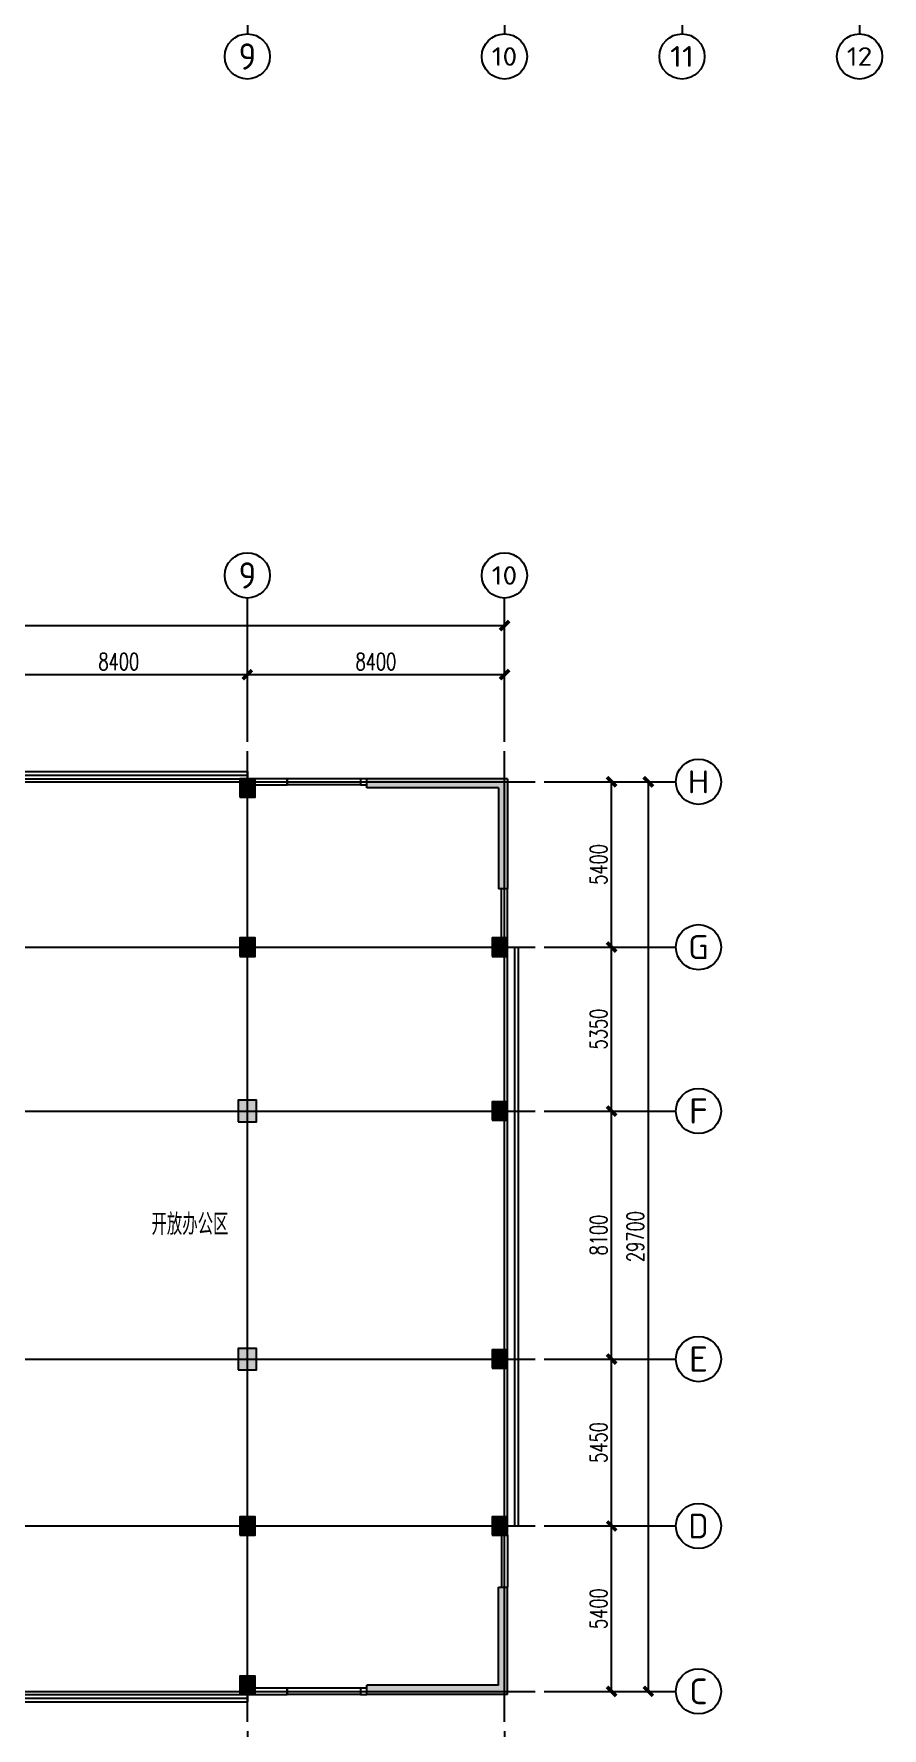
# Model space of a CAD drawing. Extents: x -1 to 1050000, y -900000 to 0.
# Drawn here: x 278216 to 305929, y -330769 to -275447 of the extents above; entities that cross this region are included whole.
import ezdxf
from ezdxf.enums import TextEntityAlignment as Align

# ---------------------------------------------------------------- set-up
doc = ezdxf.new("R2010")
doc.units = 0
doc.header["$LTSCALE"] = 1000
doc.header["$MEASUREMENT"] = 0
for name, color, linetype in [('AXIS', 3, 'Continuous'), ('AXIS_TEXT', 7, 'Continuous'), ('COLUMN', 9, 'Continuous'), ('CURTWALL', 4, 'Continuous'), ('PUB_HATCH', 8, 'Continuous'), ('Text', 7, 'Continuous'), ('WALL', 9, 'Continuous'), ('WINDOW', 4, 'Continuous')]:
    doc.layers.add(name, color=color, linetype=linetype)
doc.layers.add('DOTE', color=1, linetype='Continuous', plot=False)
doc.styles.add('_TCH_AXIS', font='tssdeng.shx', dxfattribs={"bigfont": 'GBCBIG.shx'})
doc.styles.add('_TCH_DIM_T3', font='SIMPLEX', dxfattribs={"width": 0.705882, "bigfont": 'GBCBIG'})
doc.styles.add('COMPLEX', font='COMPLEX')
doc.styles.get("Standard").update_dxf_attribs({"font": 'gbenor.shx', "bigfont": 'gbcbig.shx'})
doc.dimstyles.new('_TCH_ARCH&&100', dxfattribs={"dimtxt": 297.5, "dimasz": 100, "dimexe": 250, "dimexo": 300, "dimgap": 126.25, "dimtad": 1, "dimdec": 0, "dimzin": 0, "dimdsep": 46, "dimtxsty": '_TCH_DIM_T3', "dimblk": 'ARCHTICK', "dimcen": 0.09, "dimclrt": 7, "dimazin": 2, "dimtfac": 1, "dimtdec": 0, "dimtix": 1, "dimtmove": 2, "dimatfit": 3, "dimfxl": 1, "dimtolj": 1, "dimtzin": 0, "dimarcsym": 0})

# ---------------------------------------------------------------- blocks, each defined once
blk = doc.blocks.new('_AXISO')
blk.add_circle((0, 0), 0.5)
at = {"layer": 'AXIS_TEXT', "style": 'COMPLEX', "width": 1.041667}
blk.add_attdef('A', text='', height=0.56, dxfattribs=at).set_placement((-0.25, -0.28), (0.25, -0.28), align=Align.FIT)
blk = doc.blocks.new('_ArchTick')
at = {"color": 0, "linetype": 'ByBlock', "const_width": 0.4}
blk.add_lwpolyline([(-0.5, -0.5), (0.5, 0.5)], dxfattribs=at)
blk = doc.blocks.new('*D283')
at = {"layer": 'AXIS', "color": 0, "lineweight": -2, "transparency": 16777216}
for p, q in [((276791, -330869), (276791, -333319)), ((285191, -330869), (285191, -333319)), ((276791, -333069), (285191, -333069))]:
    blk.add_line(p, q, dxfattribs=at)
at = {"layer": 'Defpoints', "color": 0, "transparency": 16777216}
for p in [(276791, -330569), (285191, -330569), (285191, -333069)]:
    blk.add_point(p, dxfattribs=at)
at = {"layer": 'AXIS', "color": 0, "lineweight": -2, "transparency": 16777216, "xscale": 300, "yscale": 300, "zscale": 300, "rotation": 180}
blk.add_blockref('_ArchTick', (276791, -333069), dxfattribs=at)
at = {"layer": 'AXIS', "color": 0, "lineweight": -2, "transparency": 16777216, "xscale": 300, "yscale": 300, "zscale": 300}
blk.add_blockref('_ArchTick', (285191, -333069), dxfattribs=at)
at = {"layer": 'AXIS', "color": 7, "transparency": 16777216, "insert": (280991, -332644), "char_height": 550, "attachment_point": 5, "style": '_TCH_DIM_T3'}
blk.add_mtext('\\A1;8400', dxfattribs=at)
blk = doc.blocks.new('*D284')
at = {"layer": 'AXIS', "color": 0, "lineweight": -2, "transparency": 16777216}
for p, q in [((285191, -330869), (285191, -333319)), ((293591, -330869), (293591, -333319)), ((285191, -333069), (293591, -333069))]:
    blk.add_line(p, q, dxfattribs=at)
at = {"layer": 'Defpoints', "color": 0, "transparency": 16777216}
for p in [(285191, -330569), (293591, -330569), (293591, -333069)]:
    blk.add_point(p, dxfattribs=at)
at = {"layer": 'AXIS', "color": 0, "lineweight": -2, "transparency": 16777216, "xscale": 300, "yscale": 300, "zscale": 300, "rotation": 180}
blk.add_blockref('_ArchTick', (285191, -333069), dxfattribs=at)
at = {"layer": 'AXIS', "color": 0, "lineweight": -2, "transparency": 16777216, "xscale": 300, "yscale": 300, "zscale": 300}
blk.add_blockref('_ArchTick', (293591, -333069), dxfattribs=at)
at = {"layer": 'AXIS', "color": 7, "transparency": 16777216, "insert": (289391, -332644), "char_height": 550, "attachment_point": 5, "style": '_TCH_DIM_T3'}
blk.add_mtext('\\A1;8400', dxfattribs=at)
blk = doc.blocks.new('*D286')
at = {"layer": 'AXIS', "color": 0, "lineweight": -2, "transparency": 16777216}
for p, q in [((294891, -324169), (297341, -324169)), ((297091, -329569), (297091, -324169)), ((294891, -329569), (297341, -329569))]:
    blk.add_line(p, q, dxfattribs=at)
at = {"layer": 'Defpoints', "color": 0, "transparency": 16777216}
for p in [(294591, -324169), (297091, -324169), (294591, -329569)]:
    blk.add_point(p, dxfattribs=at)
at = {"layer": 'AXIS', "color": 0, "lineweight": -2, "transparency": 16777216, "xscale": 300, "yscale": 300, "zscale": 300}
for p, rotation in [((297091, -324169), 90), ((297091, -329569), 270)]:
    blk.add_blockref('_ArchTick', p, dxfattribs=dict(at, rotation=rotation))
at = {"layer": 'AXIS', "color": 7, "transparency": 16777216, "insert": (296666, -326869), "char_height": 550, "attachment_point": 5, "rotation": 90, "style": '_TCH_DIM_T3'}
blk.add_mtext('\\A1;5400', dxfattribs=at)
blk = doc.blocks.new('*D287')
at = {"layer": 'AXIS', "color": 0, "lineweight": -2, "transparency": 16777216}
for p, q in [((294891, -318719), (297341, -318719)), ((297091, -324169), (297091, -318719)), ((294891, -324169), (297341, -324169))]:
    blk.add_line(p, q, dxfattribs=at)
at = {"layer": 'Defpoints', "color": 0, "transparency": 16777216}
for p in [(294591, -318719), (297091, -318719), (294591, -324169)]:
    blk.add_point(p, dxfattribs=at)
at = {"layer": 'AXIS', "color": 0, "lineweight": -2, "transparency": 16777216, "xscale": 300, "yscale": 300, "zscale": 300}
for p, rotation in [((297091, -318719), 90), ((297091, -324169), 270)]:
    blk.add_blockref('_ArchTick', p, dxfattribs=dict(at, rotation=rotation))
at = {"layer": 'AXIS', "color": 7, "transparency": 16777216, "insert": (296666, -321444), "char_height": 550, "attachment_point": 5, "rotation": 90, "style": '_TCH_DIM_T3'}
blk.add_mtext('\\A1;5450', dxfattribs=at)
blk = doc.blocks.new('*D288')
at = {"layer": 'AXIS', "color": 0, "lineweight": -2, "transparency": 16777216}
for p, q in [((294891, -310619), (297341, -310619)), ((297091, -318719), (297091, -310619)), ((294891, -318719), (297341, -318719))]:
    blk.add_line(p, q, dxfattribs=at)
at = {"layer": 'Defpoints', "color": 0, "transparency": 16777216}
for p in [(294591, -310619), (297091, -310619), (294591, -318719)]:
    blk.add_point(p, dxfattribs=at)
at = {"layer": 'AXIS', "color": 0, "lineweight": -2, "transparency": 16777216, "xscale": 300, "yscale": 300, "zscale": 300}
for p, rotation in [((297091, -310619), 90), ((297091, -318719), 270)]:
    blk.add_blockref('_ArchTick', p, dxfattribs=dict(at, rotation=rotation))
at = {"layer": 'AXIS', "color": 7, "transparency": 16777216, "insert": (296666, -314669), "char_height": 550, "attachment_point": 5, "rotation": 90, "style": '_TCH_DIM_T3'}
blk.add_mtext('\\A1;8100', dxfattribs=at)
blk = doc.blocks.new('*D289')
at = {"layer": 'AXIS', "color": 0, "lineweight": -2, "transparency": 16777216}
for p, q in [((294891, -305269), (297341, -305269)), ((297091, -310619), (297091, -305269)), ((294891, -310619), (297341, -310619))]:
    blk.add_line(p, q, dxfattribs=at)
at = {"layer": 'Defpoints', "color": 0, "transparency": 16777216}
for p in [(294591, -305269), (297091, -305269), (294591, -310619)]:
    blk.add_point(p, dxfattribs=at)
at = {"layer": 'AXIS', "color": 0, "lineweight": -2, "transparency": 16777216, "xscale": 300, "yscale": 300, "zscale": 300}
for p, rotation in [((297091, -305269), 90), ((297091, -310619), 270)]:
    blk.add_blockref('_ArchTick', p, dxfattribs=dict(at, rotation=rotation))
at = {"layer": 'AXIS', "color": 7, "transparency": 16777216, "insert": (296666, -307944), "char_height": 550, "attachment_point": 5, "rotation": 90, "style": '_TCH_DIM_T3'}
blk.add_mtext('\\A1;5350', dxfattribs=at)
blk = doc.blocks.new('*D290')
at = {"layer": 'AXIS', "color": 0, "lineweight": -2, "transparency": 16777216}
for p, q in [((294891, -299869), (297341, -299869)), ((297091, -305269), (297091, -299869)), ((294891, -305269), (297341, -305269))]:
    blk.add_line(p, q, dxfattribs=at)
at = {"layer": 'Defpoints', "color": 0, "transparency": 16777216}
for p in [(294591, -299869), (297091, -299869), (294591, -305269)]:
    blk.add_point(p, dxfattribs=at)
at = {"layer": 'AXIS', "color": 0, "lineweight": -2, "transparency": 16777216, "xscale": 300, "yscale": 300, "zscale": 300}
for p, rotation in [((297091, -299869), 90), ((297091, -305269), 270)]:
    blk.add_blockref('_ArchTick', p, dxfattribs=dict(at, rotation=rotation))
at = {"layer": 'AXIS', "color": 7, "transparency": 16777216, "insert": (296666, -302569), "char_height": 550, "attachment_point": 5, "rotation": 90, "style": '_TCH_DIM_T3'}
blk.add_mtext('\\A1;5400', dxfattribs=at)
blk = doc.blocks.new('*D291')
at = {"layer": 'AXIS', "color": 0, "lineweight": -2, "transparency": 16777216}
for p, q in [((295291, -299869), (298541, -299869)), ((298291, -329569), (298291, -299869)), ((295291, -329569), (298541, -329569))]:
    blk.add_line(p, q, dxfattribs=at)
at = {"layer": 'Defpoints', "color": 0, "transparency": 16777216}
for p in [(294991, -299869), (298291, -299869), (294991, -329569)]:
    blk.add_point(p, dxfattribs=at)
at = {"layer": 'AXIS', "color": 0, "lineweight": -2, "transparency": 16777216, "xscale": 300, "yscale": 300, "zscale": 300}
for p, rotation in [((298291, -299869), 90), ((298291, -329569), 270)]:
    blk.add_blockref('_ArchTick', p, dxfattribs=dict(at, rotation=rotation))
at = {"layer": 'AXIS', "color": 7, "transparency": 16777216, "insert": (297866, -314719), "char_height": 550, "attachment_point": 5, "rotation": 90, "style": '_TCH_DIM_T3'}
blk.add_mtext('\\A1;29700', dxfattribs=at)
blk = doc.blocks.new('*D297')
at = {"layer": 'AXIS', "color": 0, "lineweight": -2, "transparency": 16777216}
for p, q in [((276791, -298569), (276791, -296119)), ((276791, -296369), (285191, -296369)), ((285191, -298569), (285191, -296119))]:
    blk.add_line(p, q, dxfattribs=at)
at = {"layer": 'Defpoints', "color": 0, "transparency": 16777216}
for p in [(285191, -296369), (276791, -298869), (285191, -298869)]:
    blk.add_point(p, dxfattribs=at)
at = {"layer": 'AXIS', "color": 0, "lineweight": -2, "transparency": 16777216, "xscale": 300, "yscale": 300, "zscale": 300, "rotation": 180}
blk.add_blockref('_ArchTick', (276791, -296369), dxfattribs=at)
at = {"layer": 'AXIS', "color": 0, "lineweight": -2, "transparency": 16777216, "xscale": 300, "yscale": 300, "zscale": 300}
blk.add_blockref('_ArchTick', (285191, -296369), dxfattribs=at)
at = {"layer": 'AXIS', "color": 7, "transparency": 16777216, "insert": (280991, -295944), "char_height": 550, "attachment_point": 5, "style": '_TCH_DIM_T3'}
blk.add_mtext('\\A1;8400', dxfattribs=at)
blk = doc.blocks.new('*D298')
at = {"layer": 'AXIS', "color": 0, "lineweight": -2, "transparency": 16777216}
for p, q in [((285191, -298569), (285191, -296119)), ((285191, -296369), (293591, -296369)), ((293591, -298569), (293591, -296119))]:
    blk.add_line(p, q, dxfattribs=at)
at = {"layer": 'Defpoints', "color": 0, "transparency": 16777216}
for p in [(293591, -296369), (285191, -298869), (293591, -298869)]:
    blk.add_point(p, dxfattribs=at)
at = {"layer": 'AXIS', "color": 0, "lineweight": -2, "transparency": 16777216, "xscale": 300, "yscale": 300, "zscale": 300, "rotation": 180}
blk.add_blockref('_ArchTick', (285191, -296369), dxfattribs=at)
at = {"layer": 'AXIS', "color": 0, "lineweight": -2, "transparency": 16777216, "xscale": 300, "yscale": 300, "zscale": 300}
blk.add_blockref('_ArchTick', (293591, -296369), dxfattribs=at)
at = {"layer": 'AXIS', "color": 7, "transparency": 16777216, "insert": (289391, -295944), "char_height": 550, "attachment_point": 5, "style": '_TCH_DIM_T3'}
blk.add_mtext('\\A1;8400', dxfattribs=at)
blk = doc.blocks.new('*D265')
at = {"layer": 'AXIS', "color": 0, "lineweight": -2, "transparency": 16777216}
for p, q in [((244291, -297769), (244291, -294519)), ((244291, -294769), (293591, -294769)), ((293591, -297769), (293591, -294519))]:
    blk.add_line(p, q, dxfattribs=at)
at = {"layer": 'Defpoints', "color": 0, "transparency": 16777216}
for p in [(293591, -294769), (244291, -298069), (293591, -298069)]:
    blk.add_point(p, dxfattribs=at)
at = {"layer": 'AXIS', "color": 0, "lineweight": -2, "transparency": 16777216, "xscale": 300, "yscale": 300, "zscale": 300, "rotation": 180}
blk.add_blockref('_ArchTick', (244291, -294769), dxfattribs=at)
at = {"layer": 'AXIS', "color": 0, "lineweight": -2, "transparency": 16777216, "xscale": 300, "yscale": 300, "zscale": 300}
blk.add_blockref('_ArchTick', (293591, -294769), dxfattribs=at)
at = {"layer": 'AXIS', "color": 7, "transparency": 16777216, "insert": (268941, -294344), "char_height": 550, "attachment_point": 5, "style": '_TCH_DIM_T3'}
blk.add_mtext('\\A1;49300', dxfattribs=at)
blk = doc.blocks.new('_FZH')
blk.add_lwpolyline([(-0.5, -0.5), (0.5, -0.5), (0.5, 0.5), (-0.5, 0.5)], close=True)
at = {"layer": 'PUB_HATCH'}
blk.add_solid([(-0.5, -0.5), (0.5, -0.5), (-0.5, 0.5), (0.5, 0.5)], dxfattribs=at)
blk = doc.blocks.new('$WINLIB2D$00000002')
at = {"color": 0}
for points in [[(-0.5, 0.5), (0.5, 0.5)], [(-0.5, 0.5), (-0.5, -0.5)], [(0.5, 0.5), (0.5, -0.5)], [(0.5, 0), (-0.5, 0)], [(-0.5, -0.5), (0.5, -0.5)]]:
    blk.add_lwpolyline(points, dxfattribs=at)

msp = doc.modelspace()

# ---------------------------------------------------------------- hatches: boundary and pattern name
at = {"layer": 'PUB_HATCH'}
for points in [[(293390.6, -300068.75), (293690.6, -299768.75), (289090.6, -299768.75), (289090.6, -300068.75)], [(293690.6, -299768.75), (293390.6, -300068.75), (293390.6, -303368.75), (293690.6, -303368.75)], [(293390.6, -329368.75), (293690.6, -329668.75), (293690.6, -326168.75), (293390.6, -326168.75)], [(293690.6, -329668.75), (293390.6, -329368.75), (289090.6, -329368.75), (289090.6, -329668.75)]]:
    msp.add_hatch(color=256, dxfattribs=at).paths.add_polyline_path(points)

# ---------------------------------------------------------------- linework, layer by layer
at = {"layer": 'AXIS'}
for p, q in [((285190.6, -271447.09), (285190.6, -275447.09)), ((293590.6, -271447.09), (293590.6, -275447.09)), ((299390.6, -271447.09), (299390.6, -275447.09)), ((305190.6, -271447.09), (305190.6, -275447.09)), ((285190.6, -297868.75), (285190.6, -293868.75)), ((293590.6, -297868.75), (293590.6, -293868.75)), ((295190.6, -299868.75), (299190.6, -299868.75)), ((295190.6, -305268.75), (299190.6, -305268.75)), ((295190.6, -310618.75), (299190.6, -310618.75)), ((295190.6, -318718.75), (299190.6, -318718.75)), ((295190.6, -324168.75), (299190.6, -324168.75)), ((295190.6, -329568.75), (299190.6, -329568.75))]:
    msp.add_line(p, q, dxfattribs=at)
at = {"layer": 'CURTWALL'}
for p, q in [((252690.6, -299528.75), (285190.6, -299528.75)), ((252690.6, -299648.75), (285190.6, -299648.75)), ((252690.6, -299768.75), (285190.6, -299768.75)), ((285190.6, -299528.75), (285190.6, -299768.75)), ((293690.6, -324168.75), (293690.6, -305268.75)), ((293690.6, -305268.75), (293930.6, -305268.75)), ((293930.6, -324168.75), (293930.6, -305268.75)), ((294050.6, -324168.75), (294050.6, -305268.75)), ((293690.6, -324168.75), (293930.6, -324168.75)), ((252690.6, -329668.75), (285190.6, -329668.75)), ((285190.6, -329668.75), (285190.6, -329908.75)), ((252690.6, -329788.75), (285190.6, -329788.75)), ((252690.6, -329908.75), (285190.6, -329908.75))]:
    msp.add_line(p, q, dxfattribs=at)
at = {"layer": 'DOTE'}
for p, q in [((285190.6, -330568.75), (285190.6, -298868.75)), ((293590.6, -330568.75), (293590.6, -298868.75)), ((243290.6, -299868.75), (294590.6, -299868.75)), ((243290.6, -305268.75), (294590.6, -305268.75)), ((243290.6, -310618.75), (294590.6, -310618.75)), ((243290.6, -318718.75), (294590.6, -318718.75)), ((243290.6, -324168.75), (294590.6, -324168.75)), ((243290.6, -329568.75), (294590.6, -329568.75))]:
    msp.add_line(p, q, dxfattribs=at)
at = {"layer": 'WALL'}
for p, q in [((286490.6, -299768.75), (285440.6, -299768.75)), ((286490.6, -299968.75), (286490.6, -299768.75)), ((289090.6, -299768.75), (288890.6, -299768.75)), ((288890.6, -299768.75), (288890.6, -299968.75)), ((293690.6, -299768.75), (289090.6, -299768.75)), ((289090.6, -300068.75), (289090.6, -299768.75)), ((293690.6, -299768.75), (293690.6, -303368.75)), ((285440.6, -299968.75), (286490.6, -299968.75)), ((288890.6, -299968.75), (289090.6, -299968.75)), ((293390.6, -300068.75), (289090.6, -300068.75)), ((293390.6, -300068.75), (293390.6, -303368.75)), ((293690.6, -303368.75), (293390.6, -303368.75)), ((293490.6, -304968.75), (293490.6, -303368.75)), ((293690.6, -304968.75), (293690.6, -303368.75)), ((293490.6, -324468.75), (293490.6, -326168.75)), ((293690.6, -324468.75), (293690.6, -326168.75)), ((293390.6, -329368.75), (293390.6, -326168.75)), ((293390.6, -326168.75), (293690.6, -326168.75)), ((293690.6, -329668.75), (293690.6, -326168.75)), ((286490.6, -329468.75), (285440.6, -329468.75)), ((285440.6, -329668.75), (286490.6, -329668.75)), ((286490.6, -329668.75), (286490.6, -329468.75)), ((289090.6, -329468.75), (288890.6, -329468.75)), ((288890.6, -329468.75), (288890.6, -329668.75)), ((288890.6, -329668.75), (289090.6, -329668.75)), ((293390.6, -329368.75), (289090.6, -329368.75)), ((289090.6, -329668.75), (289090.6, -329368.75)), ((293690.6, -329668.75), (289090.6, -329668.75))]:
    msp.add_line(p, q, dxfattribs=at)

# ---------------------------------------------------------------- block references
at = {"layer": 'AXIS'}
ref = msp.add_blockref('_AXISO', (285190.6, -276185.35), dxfattribs=dict(at, xscale=1476.510067114094, yscale=1476.510067114094, zscale=1476.510067114094))
ref.add_attrib('A', '9', dxfattribs={"layer": 'AXIS_TEXT', "height": 859.97, "style": '_TCH_AXIS', "width": 1.333333}).set_placement((284903.94, -276615.33), (285477.25, -276615.33), align=Align.FIT)
ref = msp.add_blockref('_AXISO', (293590.6, -276185.35), dxfattribs=dict(at, xscale=1476.510067114094, yscale=1476.510067114094, zscale=1476.510067114094))
ref.add_attrib('A', '10', dxfattribs={"layer": 'AXIS_TEXT', "height": 606.191, "style": '_TCH_AXIS', "width": 1.196825}).set_placement((293172.04, -276488.44), (294009.16, -276488.44), align=Align.FIT)
ref = msp.add_blockref('_AXISO', (299390.6, -276185.35), dxfattribs=dict(at, xscale=1476.510067114094, yscale=1476.510067114094, zscale=1476.510067114094))
ref.add_attrib('A', '11', dxfattribs={"layer": 'AXIS_TEXT', "height": 680.602, "style": '_TCH_AXIS', "width": 1.414966}).set_placement((299001.68, -276525.65), (299779.51, -276525.65), align=Align.FIT)
ref = msp.add_blockref('_AXISO', (305190.6, -276185.35), dxfattribs=dict(at, xscale=1476.510067114094, yscale=1476.510067114094, zscale=1476.510067114094))
ref.add_attrib('A', '12', dxfattribs={"layer": 'AXIS_TEXT', "height": 606.191, "style": '_TCH_AXIS', "width": 1.196825}).set_placement((304772.04, -276488.44), (305609.16, -276488.44), align=Align.FIT)
ref = msp.add_blockref('_AXISO', (285190.6, -293130.5), dxfattribs=dict(at, xscale=1476.510067114094, yscale=1476.510067114094, zscale=1476.510067114094))
ref.add_attrib('A', '9', dxfattribs={"layer": 'AXIS_TEXT', "height": 859.97, "style": '_TCH_AXIS', "width": 1.333333}).set_placement((284903.94, -293560.48), (285477.25, -293560.48), align=Align.FIT)
ref = msp.add_blockref('_AXISO', (293590.6, -293130.5), dxfattribs=dict(at, xscale=1476.510067114094, yscale=1476.510067114094, zscale=1476.510067114094))
ref.add_attrib('A', '10', dxfattribs={"layer": 'AXIS_TEXT', "height": 606.191, "style": '_TCH_AXIS', "width": 1.196825}).set_placement((293172.04, -293433.59), (294009.16, -293433.59), align=Align.FIT)
ref = msp.add_blockref('_AXISO', (299928.85, -299868.75), dxfattribs=dict(at, xscale=1476.510067114094, yscale=1476.510067114094, zscale=1476.510067114094))
ref.add_attrib('A', 'H', dxfattribs={"layer": 'AXIS_TEXT', "height": 748.44, "style": '_TCH_AXIS', "width": 1.768707}).set_placement((299572.45, -300242.97), (300285.25, -300242.97), align=Align.FIT)
ref = msp.add_blockref('_AXISO', (299928.85, -305268.75), dxfattribs=dict(at, xscale=1476.510067114094, yscale=1476.510067114094, zscale=1476.510067114094))
ref.add_attrib('A', 'G', dxfattribs={"layer": 'AXIS_TEXT', "height": 784.74, "style": '_TCH_AXIS', "width": 1.485714}).set_placement((299592.54, -305661.12), (300265.17, -305661.12), align=Align.FIT)
ref = msp.add_blockref('_AXISO', (299928.85, -310618.75), dxfattribs=dict(at, xscale=1476.510067114094, yscale=1476.510067114094, zscale=1476.510067114094))
ref.add_attrib('A', 'F', dxfattribs={"layer": 'AXIS_TEXT', "height": 822.12, "style": '_TCH_AXIS', "width": 1.52381}).set_placement((299615.66, -311029.82), (300242.04, -311029.82), align=Align.FIT)
ref = msp.add_blockref('_AXISO', (299928.85, -318718.75), dxfattribs=dict(at, xscale=1476.510067114094, yscale=1476.510067114094, zscale=1476.510067114094))
ref.add_attrib('A', 'E', dxfattribs={"layer": 'AXIS_TEXT', "height": 822.12, "style": '_TCH_AXIS', "width": 1.52381}).set_placement((299615.66, -319129.82), (300242.04, -319129.82), align=Align.FIT)
ref = msp.add_blockref('_AXISO', (299928.85, -324168.75), dxfattribs=dict(at, xscale=1476.510067114094, yscale=1476.510067114094, zscale=1476.510067114094))
ref.add_attrib('A', 'D', dxfattribs={"layer": 'AXIS_TEXT', "height": 803.33, "style": '_TCH_AXIS', "width": 1.503401}).set_placement((299603.7, -324570.42), (300254.01, -324570.42), align=Align.FIT)
ref = msp.add_blockref('_AXISO', (299928.85, -329568.75), dxfattribs=dict(at, xscale=1476.510067114094, yscale=1476.510067114094, zscale=1476.510067114094))
ref.add_attrib('A', 'C', dxfattribs={"layer": 'AXIS_TEXT', "height": 841.04, "style": '_TCH_AXIS', "width": 1.238095}).set_placement((299628.48, -329989.27), (300229.22, -329989.27), align=Align.FIT)
at = {"layer": 'COLUMN'}
for p, xscale, yscale, zscale in [((285190.6, -300068.75), 500, 600, 600), ((285190.6, -305268.75), 500, 600, 600), ((293440.6, -305268.75), 500, 600, 600), ((285190.6, -310618.75), 600, 700, 700), ((293440.6, -310618.75), 500, 600, 600), ((285190.6, -318718.75), 600, 700, 700), ((293440.6, -318718.75), 500, 600, 600), ((285190.6, -324168.75), 500, 600, 600), ((293440.6, -324168.75), 500, 600, 600), ((285190.6, -329368.75), 500, 600, 600)]:
    msp.add_blockref('_FZH', p, dxfattribs=dict(at, xscale=xscale, yscale=yscale, zscale=zscale))
at = {"layer": 'WINDOW', "xscale": -2400, "yscale": 200, "zscale": -2400}
for p in [(287690.6, -299868.75), (287690.6, -329568.75)]:
    msp.add_blockref('$WINLIB2D$00000002', p, dxfattribs=at)

# ---------------------------------------------------------------- texts
at = {"layer": 'Text', "insert": (283315.94, -314317.16), "char_height": 700, "attachment_point": 5}
msp.add_mtext_dynamic_manual_height_columns('开放办公区', width=5700, gutter_width=1750, heights=[0], dxfattribs=at)

# ---------------------------------------------------------------- dimensions: what is measured, and where the dimension line sits
at = {"layer": 'AXIS'}
for p1, p2, distance, picture, middle in [((244290.6, -298068.75), (293590.6, -298068.75), 3300, '*D265', (268940.6, -294343.75)), ((276790.6, -298868.75), (285190.6, -298868.75), 2500, '*D297', (280990.6, -295943.75)), ((285190.6, -298868.75), (293590.6, -298868.75), 2500, '*D298', (289390.6, -295943.75)), ((294590.6, -305268.75), (294590.6, -299868.75), -2500, '*D290', (296665.6, -302568.75)), ((294990.6, -329568.75), (294990.6, -299868.75), -3300, '*D291', (297865.6, -314718.75)), ((294590.6, -310618.75), (294590.6, -305268.75), -2500, '*D289', (296665.6, -307943.75)), ((294590.6, -318718.75), (294590.6, -310618.75), -2500, '*D288', (296665.6, -314668.75)), ((294590.6, -324168.75), (294590.6, -318718.75), -2500, '*D287', (296665.6, -321443.75)), ((294590.6, -329568.75), (294590.6, -324168.75), -2500, '*D286', (296665.6, -326868.75)), ((276790.6, -330568.75), (285190.6, -330568.75), -2500, '*D283', (280990.6, -332643.75)), ((285190.6, -330568.75), (293590.6, -330568.75), -2500, '*D284', (289390.6, -332643.75))]:
    dim = msp.add_aligned_dim(p1=p1, p2=p2, distance=distance, dimstyle='_TCH_ARCH&&100', override={"dimtxt": 550, "dimasz": 300, "dimgap": 150}, dxfattribs=at)
    dim.commit()
    dim.dimension.update_dxf_attribs({"geometry": picture, "text_midpoint": middle})

doc.saveas('drawing.dxf')
